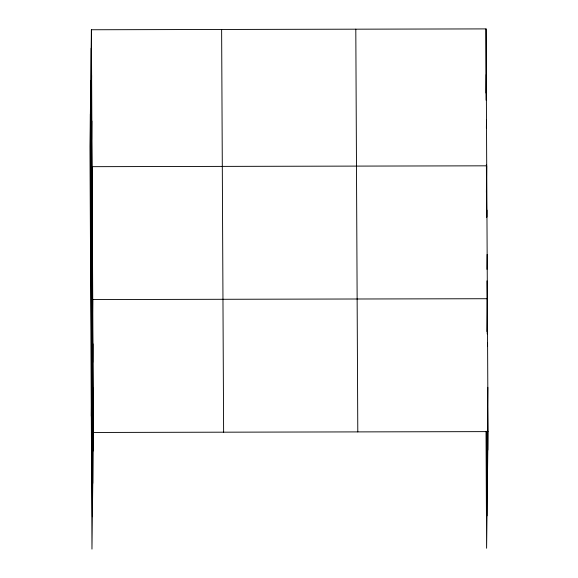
<?xml version="1.0" encoding="UTF-8"?>
<svg xmlns="http://www.w3.org/2000/svg" width="578" height="578" viewBox="0 0 578 578"><rect width="100%" height="100%" fill="white"/><g stroke="black" fill="none" stroke-linecap="round" stroke-linejoin="round"><path stroke-width="0.87" d="M91.396 29.753L89.973 146.386L91.967 549.1L93.39 432.467L91.396 29.753L486.033 28.9L488.027 431.614L486.604 548.247L486.026 431.304M91.396 93.867L91.62 75.393M91.62 139.508L91.851 121.033M90.652 283.307L92.075 166.674L486.712 165.821L486.387 192.395M92.068 229.452L92.292 210.97M92.285 273.748L92.516 255.274M91.31 416.203L92.733 299.57L487.37 298.718L486.965 331.591M92.726 362.348L92.95 343.867M92.942 406.645L93.174 388.17M486.033 28.9L486.069 100.175M486.033 93.015L486.257 74.54M486.387 128.099L486.488 120.181M486.842 217.162L486.929 210.125M486.965 269.377L487.153 254.421M487.543 346.54L487.586 343.021M487.579 405.792L487.81 387.318M93.39 432.467L488.027 431.614M486.387 164.614L486.647 217.082M486.965 280.872L487.225 334.026M487.543 397.823L487.803 450.089M487.153 431.094L487.406 482.486M486.582 431.687L487.001 515.858M355.802 29.182L357.796 431.896M221.627 29.471L223.621 432.185M91.172 48.227L93.166 450.941M90.775 80.617L92.769 483.338M90.37 113.989L92.364 516.71"/></g></svg>
